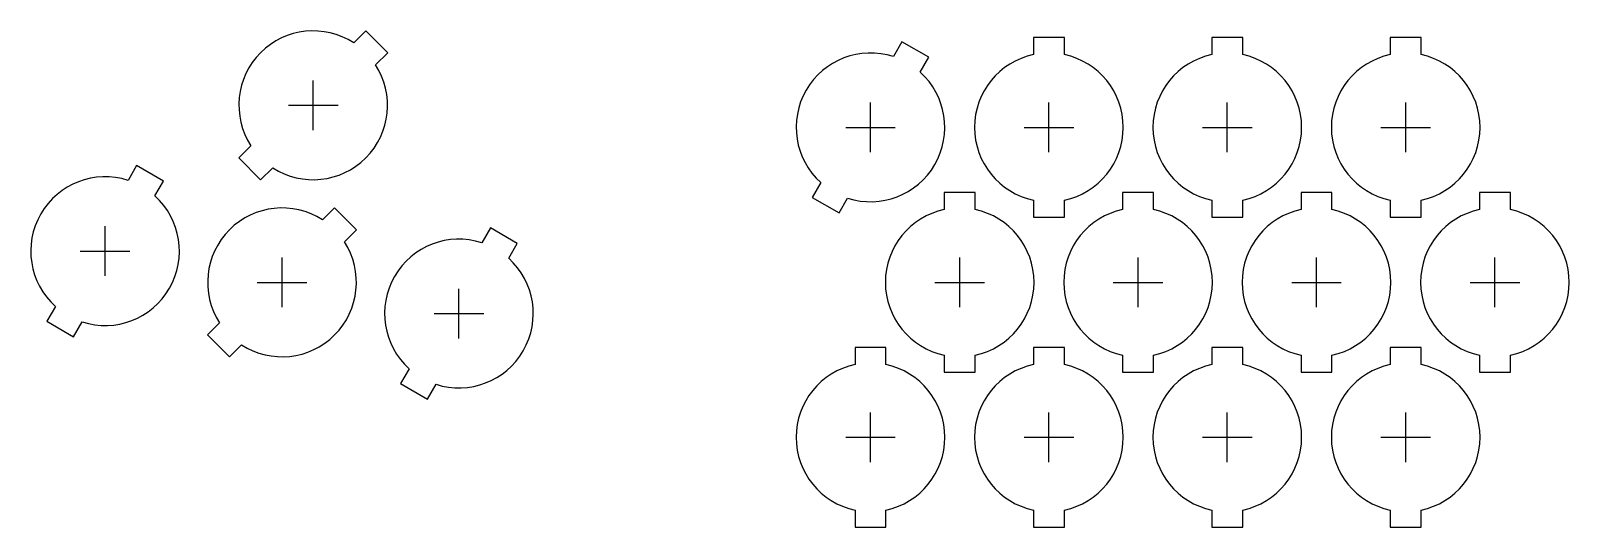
# Model space of a CAD drawing. Header units: millimetres. Extents: x -41 to 208, y -40 to 41.
import ezdxf

# ---------------------------------------------------------------- set-up
doc = ezdxf.new("R2010")
doc.units = ezdxf.units.MM
doc.layers.add('BUTTONS', color=1, linetype='Continuous')
doc.layers.add('REFERENCE', color=8, linetype='Continuous')

msp = doc.modelspace()

# ---------------------------------------------------------------- linework, layer by layer
at = {"layer": 'BUTTONS'}
for points in [[(11.57, 38.63, 0.809427), (-5.03, 22.03), (-6.99, 20.07), (-3.45, 16.54), (-1.5, 18.49, 0.809427), (15.1, 35.09), (17.06, 37.04), (13.52, 40.58)], [(98.7, 36.41, 0.809427), (86.97, 16.09), (85.58, 13.69), (89.92, 11.19), (91.3, 13.59, 0.809427), (103.03, 33.91), (104.42, 36.31), (100.08, 38.81)], [(121.3, 36.74, 0.809427), (121.3, 13.26), (121.3, 10.5), (126.3, 10.5), (126.3, 13.26, 0.809427), (126.3, 36.74), (126.3, 39.5), (121.3, 39.5)], [(150.1, 36.74, 0.809427), (150.1, 13.26), (150.1, 10.5), (155.1, 10.5), (155.1, 13.26, 0.809427), (155.1, 36.74), (155.1, 39.5), (150.1, 39.5)], [(178.9, 36.74, 0.809427), (178.9, 13.26), (178.9, 10.5), (183.9, 10.5), (183.9, 13.26, 0.809427), (183.9, 36.74), (183.9, 39.5), (178.9, 39.5)], [(-24.86, 16.45, 0.809427), (-36.59, -3.88), (-37.97, -6.27), (-33.64, -8.77), (-32.26, -6.38, 0.809427), (-20.53, 13.95), (-19.14, 16.34), (-23.47, 18.84)], [(106.9, 11.74, 0.809427), (106.9, -11.74), (106.9, -14.5), (111.9, -14.5), (111.9, -11.74, 0.809427), (111.9, 11.74), (111.9, 14.5), (106.9, 14.5)], [(135.7, 11.74, 0.809427), (135.7, -11.74), (135.7, -14.5), (140.7, -14.5), (140.7, -11.74, 0.809427), (140.7, 11.74), (140.7, 14.5), (135.7, 14.5)], [(164.5, 11.74, 0.809427), (164.5, -11.74), (164.5, -14.5), (169.5, -14.5), (169.5, -11.74, 0.809427), (169.5, 11.74), (169.5, 14.5), (164.5, 14.5)], [(193.3, 11.74, 0.809427), (193.3, -11.74), (193.3, -14.5), (198.3, -14.5), (198.3, -11.74, 0.809427), (198.3, 11.74), (198.3, 14.5), (193.3, 14.5)], [(6.53, 10.07, 0.809427), (-10.07, -6.53), (-12.02, -8.49), (-8.49, -12.02), (-6.53, -10.07, 0.809427), (10.07, 6.53), (12.02, 8.49), (8.49, 12.02)], [(32.26, 6.38, 0.809427), (20.53, -13.95), (19.14, -16.34), (23.47, -18.84), (24.86, -16.45, 0.809427), (36.59, 3.88), (37.97, 6.27), (33.64, 8.77)], [(92.5, -13.26, 0.809427), (92.5, -36.74), (92.5, -39.5), (97.5, -39.5), (97.5, -36.74, 0.809427), (97.5, -13.26), (97.5, -10.5), (92.5, -10.5)], [(121.3, -13.26, 0.809427), (121.3, -36.74), (121.3, -39.5), (126.3, -39.5), (126.3, -36.74, 0.809427), (126.3, -13.26), (126.3, -10.5), (121.3, -10.5)], [(150.1, -13.26, 0.809427), (150.1, -36.74), (150.1, -39.5), (155.1, -39.5), (155.1, -36.74, 0.809427), (155.1, -13.26), (155.1, -10.5), (150.1, -10.5)], [(178.9, -13.26, 0.809427), (178.9, -36.74), (178.9, -39.5), (183.9, -39.5), (183.9, -36.74, 0.809427), (183.9, -13.26), (183.9, -10.5), (178.9, -10.5)]]:
    msp.add_lwpolyline(points, format="xyb", close=True, dxfattribs=at)
at = {"layer": 'REFERENCE'}
for p, q in [((5.04, 24.56), (5.04, 32.56)), ((1.04, 28.56), (9.04, 28.56)), ((95, 21), (95, 29)), ((123.8, 21), (123.8, 29)), ((152.6, 21), (152.6, 29)), ((181.4, 21), (181.4, 29)), ((91, 25), (99, 25)), ((119.8, 25), (127.8, 25)), ((148.6, 25), (156.6, 25)), ((177.4, 25), (185.4, 25)), ((-28.56, 1.04), (-28.56, 9.04)), ((-32.56, 5.04), (-24.56, 5.04)), ((0, -4), (0, 4)), ((109.4, -4), (109.4, 4)), ((138.2, -4), (138.2, 4)), ((167, -4), (167, 4)), ((195.8, -4), (195.8, 4)), ((-4, 0), (4, 0)), ((105.4, 0), (113.4, 0)), ((134.2, 0), (142.2, 0)), ((163, 0), (171, 0)), ((191.8, 0), (199.8, 0)), ((28.56, -9.04), (28.56, -1.04)), ((24.56, -5.04), (32.56, -5.04)), ((95, -29), (95, -21)), ((123.8, -29), (123.8, -21)), ((152.6, -29), (152.6, -21)), ((181.4, -29), (181.4, -21)), ((91, -25), (99, -25)), ((119.8, -25), (127.8, -25)), ((148.6, -25), (156.6, -25)), ((177.4, -25), (185.4, -25))]:
    msp.add_line(p, q, dxfattribs=at)

doc.saveas('drawing.dxf')
